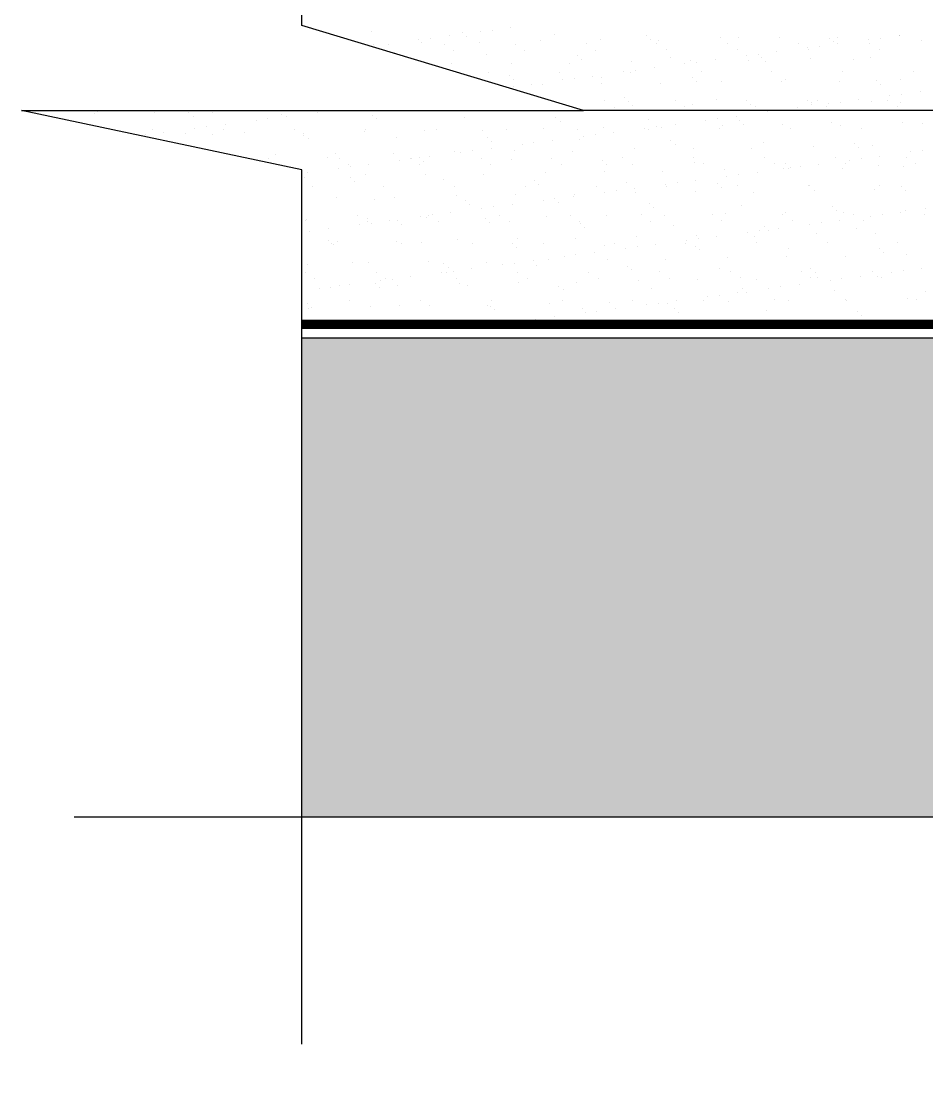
# Model space of a CAD drawing. Header units: centimetres. Extents: x -5119 to 2082, y -6603 to -947.
# Drawn here: x 477.4 to 556.8, y -3573 to -3478.5 of the extents above; entities that cross this region are included whole.
import ezdxf

# ---------------------------------------------------------------- set-up
doc = ezdxf.new("R2010")
doc.units = ezdxf.units.CM
doc.header["$LTSCALE"] = 100
doc.header["$MEASUREMENT"] = 0
for name, color, linetype in [('A807-Details-Railing and Cat ladder$0$A-CONC', 5, 'Continuous'), ('A807-Details-Railing and Cat ladder$0$A-HATCH-14', 14, 'Continuous'), ('A807-Details-Railing and Cat ladder$0$A-HATH-CONC', 253, 'Continuous'), ('A807-Details-Railing and Cat ladder$0$A-WATERPROOFING', 7, 'Continuous'), ('A807-Details-Railing and Cat ladder$0$railiing', 7, 'Continuous')]:
    doc.layers.add(name, color=color, linetype=linetype)

msp = doc.modelspace()

# ---------------------------------------------------------------- hatches: boundary and pattern name
at = {"layer": 'A807-Details-Railing and Cat ladder$0$A-HATH-CONC', "ltscale": 0.8}
h = msp.add_hatch(color=256, dxfattribs=at)
h.paths.add_polyline_path([(901.381, -3346.431), (881.405, -3366.408), (981.286, -3358.36), (981.286, -3034.824), (901.381, -3034.824)])
h.paths.add_polyline_path([(901.381, -3506.241), (501.989, -3506.241), (501.989, -3548.26), (736.542, -3548.26), (741.768, -3523.653), (741.768, -3572.994), (749.224, -3548.26), (981.286, -3548.26), (981.286, -3358.36), (881.405, -3366.408), (881.405, -3386.384), (901.381, -3386.384)])

# ---------------------------------------------------------------- linework, layer by layer
at = {"layer": 'A807-Details-Railing and Cat ladder$0$A-CONC'}
msp.add_line((502.053, -3506.241), (901.381, -3506.241), dxfattribs=at)
at = {"layer": 'A807-Details-Railing and Cat ladder$0$A-HATCH-14', "color": 8, "linetype": 'Continuous'}
for p, q in [((508.103, -3479.35), (508.103, -3479.35)), ((516.096, -3479.418), (516.096, -3479.418)), ((517.642, -3479.372), (517.642, -3479.372)), ((518.682, -3479.236), (518.682, -3479.236)), ((520.306, -3479.022), (520.306, -3479.022)), ((524.207, -3479.595), (524.207, -3479.595)), ((532.201, -3479.664), (532.201, -3479.664)), ((554.436, -3479.664), (554.436, -3479.664)), ((507.232, -3480.374), (507.232, -3480.374)), ((508.275, -3480.467), (508.275, -3480.467)), ((509.551, -3480.438), (509.551, -3480.438)), ((512.265, -3480.08), (512.265, -3480.08)), ((512.461, -3480.307), (512.461, -3480.307)), ((513.305, -3479.944), (513.305, -3479.944)), ((514.495, -3480.456), (514.495, -3480.456)), ((514.929, -3479.73), (514.929, -3479.73)), ((516.464, -3479.756), (516.464, -3479.756)), ((517.572, -3480.332), (517.572, -3480.332)), ((520.716, -3480.444), (520.716, -3480.444)), ((522.967, -3480.138), (522.967, -3480.138)), ((526.937, -3480.433), (526.937, -3480.433)), ((528.196, -3480.071), (528.196, -3480.071)), ((532.569, -3480.001), (532.569, -3480.001)), ((533.158, -3480.422), (533.158, -3480.422)), ((533.306, -3480.095), (533.306, -3480.095)), ((538.701, -3479.901), (538.701, -3479.901)), ((539.379, -3480.41), (539.379, -3480.41)), ((540.312, -3479.84), (540.312, -3479.84)), ((543.93, -3479.834), (543.93, -3479.834)), ((545.6, -3480.399), (545.6, -3480.399)), ((547.409, -3480.626), (547.409, -3480.626)), ((548.305, -3479.909), (548.305, -3479.909)), ((548.673, -3480.246), (548.673, -3480.246)), ((549.033, -3480.412), (549.033, -3480.412)), ((549.04, -3479.859), (549.04, -3479.859)), ((551.747, -3480.055), (551.747, -3480.055)), ((551.821, -3480.388), (551.821, -3480.388)), ((552.786, -3479.918), (552.786, -3479.918)), ((554.41, -3479.704), (554.41, -3479.704)), ((556.416, -3480.086), (556.416, -3480.086)), ((510.091, -3481.172), (510.091, -3481.172)), ((515.338, -3480.992), (515.338, -3480.992)), ((518.202, -3481.348), (518.202, -3481.348)), ((521.559, -3480.981), (521.559, -3480.981)), ((526.195, -3481.417), (526.195, -3481.417)), ((527.78, -3480.97), (527.78, -3480.97)), ((534.001, -3480.958), (534.001, -3480.958)), ((540.221, -3480.947), (540.221, -3480.947)), ((540.992, -3481.471), (540.992, -3481.471)), ((542.032, -3481.334), (542.032, -3481.334)), ((543.656, -3481.12), (543.656, -3481.12)), ((546.369, -3480.763), (546.369, -3480.763)), ((546.442, -3480.936), (546.442, -3480.936)), ((552.663, -3480.924), (552.663, -3480.924)), ((515.163, -3482.18), (515.163, -3482.18)), ((520.392, -3482.114), (520.392, -3482.114)), ((525.502, -3482.138), (525.502, -3482.138)), ((526.564, -3481.754), (526.564, -3481.754)), ((530.897, -3481.944), (530.897, -3481.944)), ((534.307, -3481.594), (534.307, -3481.594)), ((535.615, -3482.178), (535.615, -3482.178)), ((536.126, -3481.877), (536.126, -3481.877)), ((536.655, -3482.042), (536.655, -3482.042)), ((538.279, -3481.828), (538.279, -3481.828)), ((541.236, -3481.902), (541.236, -3481.902)), ((542.3, -3481.662), (542.3, -3481.662)), ((542.668, -3482), (542.668, -3482)), ((546.631, -3481.707), (546.631, -3481.707)), ((550.411, -3481.839), (550.411, -3481.839)), ((551.86, -3481.641), (551.86, -3481.641)), ((518.37, -3482.924), (518.37, -3482.924)), ((520.19, -3483.17), (520.19, -3483.17)), ((524.591, -3482.913), (524.591, -3482.913)), ((525.901, -3483.457), (525.901, -3483.457)), ((527.525, -3483.244), (527.525, -3483.244)), ((528.302, -3483.347), (528.302, -3483.347)), ((530.238, -3482.886), (530.238, -3482.886)), ((530.812, -3482.902), (530.812, -3482.902)), ((531.278, -3482.749), (531.278, -3482.749)), ((532.902, -3482.536), (532.902, -3482.536)), ((536.295, -3483.415), (536.295, -3483.415)), ((537.033, -3482.89), (537.033, -3482.89)), ((543.254, -3482.879), (543.254, -3482.879)), ((549.475, -3482.868), (549.475, -3482.868)), ((555.696, -3482.856), (555.696, -3482.856)), ((520.524, -3484.165), (520.524, -3484.165)), ((520.559, -3483.508), (520.559, -3483.508)), ((522.148, -3483.951), (522.148, -3483.951)), ((523.093, -3483.987), (523.093, -3483.987)), ((524.861, -3483.594), (524.861, -3483.594)), ((528.322, -3483.92), (528.322, -3483.92)), ((533.432, -3483.944), (533.432, -3483.944)), ((536.663, -3483.753), (536.663, -3483.753)), ((538.827, -3483.75), (538.827, -3483.75)), ((544.056, -3483.683), (544.056, -3483.683)), ((544.406, -3483.592), (544.406, -3483.592)), ((549.166, -3483.708), (549.166, -3483.708)), ((552.4, -3483.661), (552.4, -3483.661)), ((552.768, -3483.998), (552.768, -3483.998)), ((554.562, -3483.513), (554.562, -3483.513)), ((530.29, -3485.169), (530.29, -3485.169)), ((538.401, -3485.345), (538.401, -3485.345)), ((550.875, -3485.342), (550.875, -3485.342)), ((553.588, -3484.984), (553.588, -3484.984)), ((554.628, -3484.847), (554.628, -3484.847)), ((556.252, -3484.634), (556.252, -3484.634)), ((528.551, -3485.435), (528.551, -3485.435)), ((529.393, -3485.972), (529.393, -3485.972)), ((530.658, -3485.506), (530.658, -3485.506)), ((531.023, -3485.793), (531.023, -3485.793)), ((534.771, -3485.424), (534.771, -3485.424)), ((535.614, -3485.961), (535.614, -3485.961)), ((536.252, -3485.726), (536.252, -3485.726)), ((540.992, -3485.413), (540.992, -3485.413)), ((541.362, -3485.751), (541.362, -3485.751)), ((541.835, -3485.949), (541.835, -3485.949)), ((543.874, -3486.263), (543.874, -3486.263)), ((545.498, -3486.049), (545.498, -3486.049)), ((546.394, -3485.414), (546.394, -3485.414)), ((546.757, -3485.556), (546.757, -3485.556)), ((546.763, -3485.751), (546.763, -3485.751)), ((547.213, -3485.401), (547.213, -3485.401)), ((548.056, -3485.938), (548.056, -3485.938)), ((548.211, -3485.692), (548.211, -3485.692)), ((549.251, -3485.555), (549.251, -3485.555)), ((551.986, -3485.49), (551.986, -3485.49)), ((553.434, -3485.39), (553.434, -3485.39)), ((554.276, -3485.927), (554.276, -3485.927)), ((554.506, -3485.591), (554.506, -3485.591))]:
    msp.add_line(p, q, dxfattribs=at)
at = {"layer": 'A807-Details-Railing and Cat ladder$0$A-HATCH-14', "linetype": 'Continuous'}
for p, q in [((499.554, -3486.266), (499.554, -3486.266)), ((504.392, -3486.289), (504.392, -3486.289)), ((483.82, -3486.503), (483.82, -3486.503)), ((484.082, -3486.363), (484.082, -3486.363)), ((489.049, -3486.436), (489.049, -3486.436)), ((492.076, -3486.431), (492.076, -3486.431)), ((492.444, -3486.769), (492.444, -3486.769)), ((494.159, -3486.46), (494.159, -3486.46)), ((497.975, -3487.134), (497.975, -3487.134)), ((499.015, -3486.997), (499.015, -3486.997)), ((500.187, -3486.608), (500.187, -3486.608)), ((500.639, -3486.783), (500.639, -3486.783)), ((503.352, -3486.426), (503.352, -3486.426)), ((508.18, -3486.677), (508.18, -3486.677)), ((508.548, -3487.014), (508.548, -3487.014)), ((516.291, -3486.853), (516.291, -3486.853)), ((524.285, -3486.922), (524.285, -3486.922)), ((532.396, -3487.099), (532.396, -3487.099)), ((537.457, -3487.108), (537.457, -3487.108)), ((538.497, -3486.971), (538.497, -3486.971)), ((540.121, -3486.757), (540.121, -3486.757)), ((540.389, -3487.167), (540.389, -3487.167)), ((542.834, -3486.4), (542.834, -3486.4)), ((488.879, -3487.983), (488.879, -3487.983)), ((492.598, -3487.842), (492.598, -3487.842)), ((493.638, -3487.705), (493.638, -3487.705)), ((495.1, -3487.972), (495.1, -3487.972)), ((495.262, -3487.491), (495.262, -3487.491)), ((501.321, -3487.96), (501.321, -3487.96)), ((507.484, -3488.072), (507.484, -3488.072)), ((507.542, -3487.949), (507.542, -3487.949)), ((512.713, -3488.006), (512.713, -3488.006)), ((513.763, -3487.938), (513.763, -3487.938)), ((517.823, -3488.03), (517.823, -3488.03)), ((519.984, -3487.927), (519.984, -3487.927)), ((523.219, -3487.836), (523.219, -3487.836)), ((524.653, -3487.259), (524.653, -3487.259)), ((526.205, -3487.915), (526.205, -3487.915)), ((528.448, -3487.769), (528.448, -3487.769)), ((529.367, -3488.173), (529.367, -3488.173)), ((532.08, -3487.816), (532.08, -3487.816)), ((532.426, -3487.904), (532.426, -3487.904)), ((533.12, -3487.679), (533.12, -3487.679)), ((533.558, -3487.794), (533.558, -3487.794)), ((534.744, -3487.465), (534.744, -3487.465)), ((538.646, -3487.893), (538.646, -3487.893)), ((538.953, -3487.599), (538.953, -3487.599)), ((540.758, -3487.505), (540.758, -3487.505)), ((544.182, -3487.532), (544.182, -3487.532)), ((544.867, -3487.881), (544.867, -3487.881)), ((548.501, -3487.344), (548.501, -3487.344)), ((549.292, -3487.557), (549.292, -3487.557)), ((551.088, -3487.87), (551.088, -3487.87)), ((554.687, -3487.363), (554.687, -3487.363)), ((556.494, -3487.413), (556.494, -3487.413)), ((488.261, -3488.413), (488.261, -3488.413)), ((489.885, -3488.199), (489.885, -3488.199)), ((491.75, -3488.309), (491.75, -3488.309)), ((494.182, -3488.361), (494.182, -3488.361)), ((496.979, -3488.242), (496.979, -3488.242)), ((502.089, -3488.267), (502.089, -3488.267)), ((502.175, -3488.43), (502.175, -3488.43)), ((502.543, -3488.767), (502.543, -3488.767)), ((510.286, -3488.607), (510.286, -3488.607)), ((518.28, -3488.675), (518.28, -3488.675)), ((518.648, -3489.013), (518.648, -3489.013)), ((522.365, -3489.095), (522.365, -3489.095)), ((523.989, -3488.881), (523.989, -3488.881)), ((526.391, -3488.852), (526.391, -3488.852)), ((526.703, -3488.524), (526.703, -3488.524)), ((527.742, -3488.387), (527.742, -3488.387)), ((534.384, -3488.921), (534.384, -3488.921)), ((542.495, -3489.097), (542.495, -3489.097)), ((504.909, -3490.048), (504.909, -3490.048)), ((510.019, -3490.073), (510.019, -3490.073)), ((515.414, -3489.879), (515.414, -3489.879)), ((515.948, -3489.94), (515.948, -3489.94)), ((516.988, -3489.803), (516.988, -3489.803)), ((518.612, -3489.589), (518.612, -3489.589)), ((520.643, -3489.812), (520.643, -3489.812)), ((521.326, -3489.232), (521.326, -3489.232)), ((525.753, -3489.836), (525.753, -3489.836)), ((531.149, -3489.642), (531.149, -3489.642)), ((534.752, -3489.258), (534.752, -3489.258)), ((536.378, -3489.575), (536.378, -3489.575)), ((541.488, -3489.6), (541.488, -3489.6)), ((546.883, -3489.405), (546.883, -3489.405)), ((550.489, -3489.166), (550.489, -3489.166)), ((550.857, -3489.503), (550.857, -3489.503)), ((552.112, -3489.339), (552.112, -3489.339)), ((555.43, -3489.914), (555.43, -3489.914)), ((556.47, -3489.777), (556.47, -3489.777)), ((496.17, -3490.183), (496.17, -3490.183)), ((499.06, -3490.494), (499.06, -3490.494)), ((499.68, -3490.115), (499.68, -3490.115)), ((499.902, -3491.031), (499.902, -3491.031)), ((504.281, -3490.36), (504.281, -3490.36)), ((505.28, -3490.483), (505.28, -3490.483)), ((506.123, -3491.019), (506.123, -3491.019)), ((507.858, -3491.005), (507.858, -3491.005)), ((510.571, -3490.648), (510.571, -3490.648)), ((511.501, -3490.471), (511.501, -3490.471)), ((511.611, -3490.511), (511.611, -3490.511)), ((512.274, -3490.428), (512.274, -3490.428)), ((512.344, -3491.008), (512.344, -3491.008)), ((512.643, -3490.766), (512.643, -3490.766)), ((513.235, -3490.297), (513.235, -3490.297)), ((517.722, -3490.46), (517.722, -3490.46)), ((518.565, -3490.997), (518.565, -3490.997)), ((520.386, -3490.605), (520.386, -3490.605)), ((523.943, -3490.449), (523.943, -3490.449)), ((524.785, -3490.985), (524.785, -3490.985)), ((528.379, -3490.674), (528.379, -3490.674)), ((528.747, -3491.011), (528.747, -3491.011)), ((530.164, -3490.438), (530.164, -3490.438)), ((531.006, -3490.974), (531.006, -3490.974)), ((536.385, -3490.426), (536.385, -3490.426)), ((536.49, -3490.85), (536.49, -3490.85)), ((537.227, -3490.963), (537.227, -3490.963)), ((542.606, -3490.415), (542.606, -3490.415)), ((543.448, -3490.952), (543.448, -3490.952)), ((544.484, -3490.919), (544.484, -3490.919)), ((547.34, -3490.979), (547.34, -3490.979)), ((548.827, -3490.404), (548.827, -3490.404)), ((549.669, -3490.94), (549.669, -3490.94)), ((550.053, -3490.622), (550.053, -3490.622)), ((551.093, -3490.485), (551.093, -3490.485)), ((552.717, -3490.271), (552.717, -3490.271)), ((555.047, -3490.392), (555.047, -3490.392)), ((555.89, -3490.929), (555.89, -3490.929)), ((502.481, -3491.713), (502.481, -3491.713)), ((505.194, -3491.356), (505.194, -3491.356)), ((506.234, -3491.219), (506.234, -3491.219)), ((507.61, -3491.921), (507.61, -3491.921)), ((512.839, -3491.855), (512.839, -3491.855)), ((517.949, -3491.879), (517.949, -3491.879)), ((523.344, -3491.685), (523.344, -3491.685)), ((528.573, -3491.618), (528.573, -3491.618)), ((533.683, -3491.643), (533.683, -3491.643)), ((539.079, -3491.448), (539.079, -3491.448)), ((540.339, -3491.901), (540.339, -3491.901)), ((541.963, -3491.687), (541.963, -3491.687)), ((544.308, -3491.381), (544.308, -3491.381)), ((544.676, -3491.33), (544.676, -3491.33)), ((544.852, -3491.256), (544.852, -3491.256)), ((545.716, -3491.193), (545.716, -3491.193)), ((549.418, -3491.406), (549.418, -3491.406)), ((552.595, -3491.096), (552.595, -3491.096)), ((554.813, -3491.212), (554.813, -3491.212)), ((502.215, -3492.116), (502.215, -3492.116)), ((506.269, -3492.182), (506.269, -3492.182)), ((506.638, -3492.519), (506.638, -3492.519)), ((514.381, -3492.358), (514.381, -3492.358)), ((522.374, -3492.427), (522.374, -3492.427)), ((522.742, -3492.764), (522.742, -3492.764)), ((527.818, -3492.917), (527.818, -3492.917)), ((530.485, -3492.604), (530.485, -3492.604)), ((533.922, -3492.746), (533.922, -3492.746)), ((534.039, -3492.906), (534.039, -3492.906)), ((534.961, -3492.609), (534.961, -3492.609)), ((536.585, -3492.395), (536.585, -3492.395)), ((538.479, -3492.672), (538.479, -3492.672)), ((539.299, -3492.038), (539.299, -3492.038)), ((540.26, -3492.895), (540.26, -3492.895)), ((546.481, -3492.884), (546.481, -3492.884)), ((546.59, -3492.849), (546.59, -3492.849)), ((552.702, -3492.872), (552.702, -3492.872)), ((554.583, -3492.918), (554.583, -3492.918)), ((502.935, -3492.963), (502.935, -3492.963)), ((509.155, -3492.951), (509.155, -3492.951)), ((515.376, -3492.94), (515.376, -3492.94)), ((515.54, -3493.728), (515.54, -3493.728)), ((520.769, -3493.661), (520.769, -3493.661)), ((521.597, -3492.929), (521.597, -3492.929)), ((525.831, -3493.811), (525.831, -3493.811)), ((525.879, -3493.685), (525.879, -3493.685)), ((528.544, -3493.454), (528.544, -3493.454)), ((529.584, -3493.317), (529.584, -3493.317)), ((531.208, -3493.103), (531.208, -3493.103)), ((531.275, -3493.491), (531.275, -3493.491)), ((536.504, -3493.424), (536.504, -3493.424)), ((538.847, -3493.01), (538.847, -3493.01)), ((541.614, -3493.449), (541.614, -3493.449)), ((547.009, -3493.254), (547.009, -3493.254)), ((552.238, -3493.188), (552.238, -3493.188)), ((554.951, -3493.255), (554.951, -3493.255)), ((505.035, -3493.897), (505.035, -3493.897)), ((508.375, -3494.112), (508.375, -3494.112)), ((510.145, -3493.922), (510.145, -3493.922)), ((516.369, -3494.18), (516.369, -3494.18)), ((516.737, -3494.518), (516.737, -3494.518)), ((518.83, -3494.733), (518.83, -3494.733)), ((520.454, -3494.519), (520.454, -3494.519)), ((523.167, -3494.161), (523.167, -3494.161)), ((524.207, -3494.025), (524.207, -3494.025)), ((524.48, -3494.357), (524.48, -3494.357)), ((532.473, -3494.426), (532.473, -3494.426)), ((532.842, -3494.763), (532.842, -3494.763)), ((540.585, -3494.602), (540.585, -3494.602)), ((548.578, -3494.671), (548.578, -3494.671)), ((506.894, -3495.485), (506.894, -3495.485)), ((512.413, -3495.577), (512.413, -3495.577)), ((512.965, -3495.704), (512.965, -3495.704)), ((513.115, -3495.474), (513.115, -3495.474)), ((513.453, -3495.44), (513.453, -3495.44)), ((515.077, -3495.227), (515.077, -3495.227)), ((517.79, -3494.869), (517.79, -3494.869)), ((518.075, -3495.728), (518.075, -3495.728)), ((519.335, -3495.462), (519.335, -3495.462)), ((523.47, -3495.534), (523.47, -3495.534)), ((525.556, -3495.451), (525.556, -3495.451)), ((528.699, -3495.467), (528.699, -3495.467)), ((531.777, -3495.44), (531.777, -3495.44)), ((533.809, -3495.492), (533.809, -3495.492)), ((537.998, -3495.428), (537.998, -3495.428)), ((539.205, -3495.297), (539.205, -3495.297)), ((544.219, -3495.417), (544.219, -3495.417)), ((544.434, -3495.231), (544.434, -3495.231)), ((548.946, -3495.008), (548.946, -3495.008)), ((549.544, -3495.255), (549.544, -3495.255)), ((550.44, -3495.406), (550.44, -3495.406)), ((551.895, -3495.552), (551.895, -3495.552)), ((552.935, -3495.415), (552.935, -3495.415)), ((554.559, -3495.201), (554.559, -3495.201)), ((554.939, -3495.061), (554.939, -3495.061)), ((556.661, -3495.395), (556.661, -3495.395)), ((556.689, -3494.848), (556.689, -3494.848)), ((502.34, -3495.965), (502.34, -3495.965)), ((502.37, -3495.865), (502.37, -3495.865)), ((504.323, -3496.642), (504.323, -3496.642)), ((507.036, -3496.285), (507.036, -3496.285)), ((507.736, -3495.77), (507.736, -3495.77)), ((507.736, -3496.022), (507.736, -3496.022)), ((508.076, -3496.148), (508.076, -3496.148)), ((509.7, -3495.935), (509.7, -3495.935)), ((510.364, -3495.934), (510.364, -3495.934)), ((510.732, -3496.271), (510.732, -3496.271)), ((513.957, -3496.01), (513.957, -3496.01)), ((518.475, -3496.11), (518.475, -3496.11)), ((520.178, -3495.999), (520.178, -3495.999)), ((526.399, -3495.988), (526.399, -3495.988)), ((526.468, -3496.179), (526.468, -3496.179)), ((526.837, -3496.516), (526.837, -3496.516)), ((532.62, -3495.976), (532.62, -3495.976)), ((534.58, -3496.355), (534.58, -3496.355)), ((538.841, -3495.965), (538.841, -3495.965)), ((542.573, -3496.424), (542.573, -3496.424)), ((543.804, -3496.617), (543.804, -3496.617)), ((545.061, -3495.954), (545.061, -3495.954)), ((546.518, -3496.26), (546.518, -3496.26)), ((547.558, -3496.123), (547.558, -3496.123)), ((549.182, -3495.909), (549.182, -3495.909)), ((550.684, -3496.601), (550.684, -3496.601)), ((551.282, -3495.943), (551.282, -3495.943)), ((502.699, -3496.856), (502.699, -3496.856)), ((515.666, -3497.577), (515.666, -3497.577)), ((520.895, -3497.51), (520.895, -3497.51)), ((526.005, -3497.534), (526.005, -3497.534)), ((531.4, -3497.34), (531.4, -3497.34)), ((536.629, -3497.273), (536.629, -3497.273)), ((536.803, -3497.538), (536.803, -3497.538)), ((538.427, -3497.325), (538.427, -3497.325)), ((541.141, -3496.967), (541.141, -3496.967)), ((541.739, -3497.298), (541.739, -3497.298)), ((542.18, -3496.831), (542.18, -3496.831)), ((542.941, -3496.762), (542.941, -3496.762)), ((547.135, -3497.103), (547.135, -3497.103)), ((552.364, -3497.037), (552.364, -3497.037)), ((504.359, -3497.687), (504.359, -3497.687)), ((504.548, -3497.965), (504.548, -3497.965)), ((504.727, -3498.024), (504.727, -3498.024)), ((505.16, -3497.747), (505.16, -3497.747)), ((510.271, -3497.771), (510.271, -3497.771)), ((510.769, -3497.954), (510.769, -3497.954)), ((512.47, -3497.863), (512.47, -3497.863)), ((516.99, -3497.942), (516.99, -3497.942)), ((520.463, -3497.932), (520.463, -3497.932)), ((520.831, -3498.27), (520.831, -3498.27)), ((523.21, -3497.931), (523.21, -3497.931)), ((528.574, -3498.109), (528.574, -3498.109)), ((529.431, -3497.92), (529.431, -3497.92)), ((530.386, -3498.383), (530.386, -3498.383)), ((531.426, -3498.246), (531.426, -3498.246)), ((533.05, -3498.033), (533.05, -3498.033)), ((535.652, -3497.908), (535.652, -3497.908)), ((535.763, -3497.675), (535.763, -3497.675)), ((536.568, -3498.177), (536.568, -3498.177)), ((536.936, -3498.515), (536.936, -3498.515)), ((541.873, -3497.897), (541.873, -3497.897)), ((544.679, -3498.354), (544.679, -3498.354)), ((548.094, -3497.886), (548.094, -3497.886)), ((552.672, -3498.423), (552.672, -3498.423)), ((554.315, -3497.874), (554.315, -3497.874)), ((522.296, -3499.448), (522.296, -3499.448)), ((523.596, -3499.383), (523.596, -3499.383)), ((525.009, -3499.091), (525.009, -3499.091)), ((526.049, -3498.954), (526.049, -3498.954)), ((527.673, -3498.74), (527.673, -3498.74)), ((528.825, -3499.316), (528.825, -3499.316)), ((533.935, -3499.341), (533.935, -3499.341)), ((539.331, -3499.146), (539.331, -3499.146)), ((544.559, -3499.08), (544.559, -3499.08)), ((549.67, -3499.104), (549.67, -3499.104)), ((553.041, -3498.76), (553.041, -3498.76)), ((555.065, -3498.91), (555.065, -3498.91)), ((502.466, -3499.814), (502.466, -3499.814)), ((506.465, -3499.617), (506.465, -3499.617)), ((507.862, -3499.619), (507.862, -3499.619)), ((508.507, -3500.487), (508.507, -3500.487)), ((513.091, -3499.553), (513.091, -3499.553)), ((514.458, -3499.685), (514.458, -3499.685)), ((514.728, -3500.476), (514.728, -3500.476)), ((514.826, -3500.023), (514.826, -3500.023)), ((515.295, -3500.37), (515.295, -3500.37)), ((516.919, -3500.156), (516.919, -3500.156)), ((518.201, -3499.577), (518.201, -3499.577)), ((519.632, -3499.799), (519.632, -3499.799)), ((520.672, -3499.662), (520.672, -3499.662)), ((520.949, -3500.465), (520.949, -3500.465)), ((522.569, -3499.862), (522.569, -3499.862)), ((527.17, -3500.453), (527.17, -3500.453)), ((530.563, -3499.931), (530.563, -3499.931)), ((530.931, -3500.268), (530.931, -3500.268)), ((533.391, -3500.442), (533.391, -3500.442)), ((538.674, -3500.107), (538.674, -3500.107)), ((539.611, -3500.431), (539.611, -3500.431)), ((545.832, -3500.419), (545.832, -3500.419)), ((546.667, -3500.176), (546.667, -3500.176)), ((552.053, -3500.408), (552.053, -3500.408)), ((553.737, -3500.481), (553.737, -3500.481)), ((554.776, -3500.344), (554.776, -3500.344)), ((554.779, -3500.353), (554.779, -3500.353)), ((556.4, -3500.131), (556.4, -3500.131)), ((502.286, -3500.499), (502.286, -3500.499)), ((503.129, -3501.035), (503.129, -3501.035)), ((508.878, -3501.215), (508.878, -3501.215)), ((509.349, -3501.024), (509.349, -3501.024)), ((509.917, -3501.078), (509.917, -3501.078)), ((511.542, -3500.864), (511.542, -3500.864)), ((514.255, -3500.507), (514.255, -3500.507)), ((515.57, -3501.013), (515.57, -3501.013)), ((515.792, -3501.426), (515.792, -3501.426)), ((521.021, -3501.359), (521.021, -3501.359)), ((521.791, -3501.001), (521.791, -3501.001)), ((526.131, -3501.384), (526.131, -3501.384)), ((528.012, -3500.99), (528.012, -3500.99)), ((531.526, -3501.189), (531.526, -3501.189)), ((534.233, -3500.979), (534.233, -3500.979)), ((536.755, -3501.122), (536.755, -3501.122)), ((540.454, -3500.967), (540.454, -3500.967)), ((541.865, -3501.147), (541.865, -3501.147)), ((546.675, -3500.956), (546.675, -3500.956)), ((547.036, -3500.513), (547.036, -3500.513)), ((547.261, -3500.953), (547.261, -3500.953)), ((548.36, -3501.189), (548.36, -3501.189)), ((549.399, -3501.052), (549.399, -3501.052)), ((551.023, -3500.838), (551.023, -3500.838)), ((552.49, -3500.886), (552.49, -3500.886)), ((552.896, -3500.945), (552.896, -3500.945)), ((503.501, -3501.923), (503.501, -3501.923)), ((504.54, -3501.786), (504.54, -3501.786)), ((505.286, -3501.596), (505.286, -3501.596)), ((506.164, -3501.572), (506.164, -3501.572)), ((508.453, -3501.439), (508.453, -3501.439)), ((508.821, -3501.776), (508.821, -3501.776)), ((510.396, -3501.62), (510.396, -3501.62)), ((516.564, -3501.615), (516.564, -3501.615)), ((524.558, -3501.684), (524.558, -3501.684)), ((524.926, -3502.021), (524.926, -3502.021)), ((532.669, -3501.861), (532.669, -3501.861)), ((540.269, -3502.254), (540.269, -3502.254)), ((540.662, -3501.929), (540.662, -3501.929)), ((541.03, -3502.267), (541.03, -3502.267)), ((542.982, -3501.897), (542.982, -3501.897)), ((544.022, -3501.76), (544.022, -3501.76)), ((545.646, -3501.546), (545.646, -3501.546)), ((548.773, -3502.106), (548.773, -3502.106)), ((556.767, -3502.175), (556.767, -3502.175)), ((502.448, -3503.192), (502.448, -3503.192)), ((506.161, -3502.967), (506.161, -3502.967)), ((512.382, -3502.956), (512.382, -3502.956)), ((518.603, -3502.945), (518.603, -3502.945)), ((523.722, -3503.232), (523.722, -3503.232)), ((524.824, -3502.933), (524.824, -3502.933)), ((528.951, -3503.165), (528.951, -3503.165)), ((531.045, -3502.922), (531.045, -3502.922)), ((532.228, -3503.313), (532.228, -3503.313)), ((533.268, -3503.176), (533.268, -3503.176)), ((534.061, -3503.19), (534.061, -3503.19)), ((534.892, -3502.962), (534.892, -3502.962)), ((537.266, -3502.911), (537.266, -3502.911)), ((537.605, -3502.605), (537.605, -3502.605)), ((538.645, -3502.468), (538.645, -3502.468)), ((539.456, -3502.995), (539.456, -3502.995)), ((543.486, -3502.899), (543.486, -3502.899)), ((544.685, -3502.929), (544.685, -3502.929)), ((549.707, -3502.888), (549.707, -3502.888)), ((549.795, -3502.953), (549.795, -3502.953)), ((555.191, -3502.759), (555.191, -3502.759)), ((555.928, -3502.877), (555.928, -3502.877)), ((502.592, -3503.663), (502.592, -3503.663)), ((502.816, -3503.529), (502.816, -3503.529)), ((507.988, -3503.469), (507.988, -3503.469)), ((510.559, -3503.369), (510.559, -3503.369)), ((513.216, -3503.402), (513.216, -3503.402)), ((518.327, -3503.426), (518.327, -3503.426)), ((518.553, -3503.437), (518.553, -3503.437)), ((518.921, -3503.775), (518.921, -3503.775)), ((526.664, -3503.614), (526.664, -3503.614)), ((526.851, -3504.021), (526.851, -3504.021)), ((527.891, -3503.884), (527.891, -3503.884)), ((529.515, -3503.67), (529.515, -3503.67)), ((534.657, -3503.683), (534.657, -3503.683)), ((535.025, -3504.02), (535.025, -3504.02)), ((542.768, -3503.859), (542.768, -3503.859)), ((550.762, -3503.928), (550.762, -3503.928)), ((551.13, -3504.265), (551.13, -3504.265)), ((521.474, -3504.729), (521.474, -3504.729)), ((522.514, -3504.592), (522.514, -3504.592)), ((524.138, -3504.378), (524.138, -3504.378)), ((531.652, -3505.038), (531.652, -3505.038)), ((536.881, -3504.972), (536.881, -3504.972)), ((541.991, -3504.996), (541.991, -3504.996)), ((547.386, -3504.802), (547.386, -3504.802)), ((552.615, -3504.735), (552.615, -3504.735))]:
    msp.add_line(p, q, dxfattribs=at)
at = {"layer": 'A807-Details-Railing and Cat ladder$0$A-WATERPROOFING', "linetype": 'Continuous', "ltscale": 100}
msp.add_line((901.381, -3486.265), (526.724, -3486.265), dxfattribs=at)
at = {"layer": 'A807-Details-Railing and Cat ladder$0$A-WATERPROOFING', "ltscale": 100, "const_width": 0.799}
msp.add_lwpolyline([(900.182, -3386.384), (900.182, -3505.043), (501.989, -3505.043)], dxfattribs=at)
at = {"layer": 'A807-Details-Railing and Cat ladder$0$railiing', "color": 8}
for points in [[(501.989, -3568.236), (501.989, -3491.491), (477.382, -3486.265), (526.724, -3486.265), (501.989, -3478.809), (501.989, -3406.36)], [(482.013, -3548.26), (736.542, -3548.26), (741.768, -3523.653), (741.768, -3572.994), (749.224, -3548.26), (1001.262, -3548.26)]]:
    msp.add_lwpolyline(points, dxfattribs=at)

doc.saveas('drawing.dxf')
